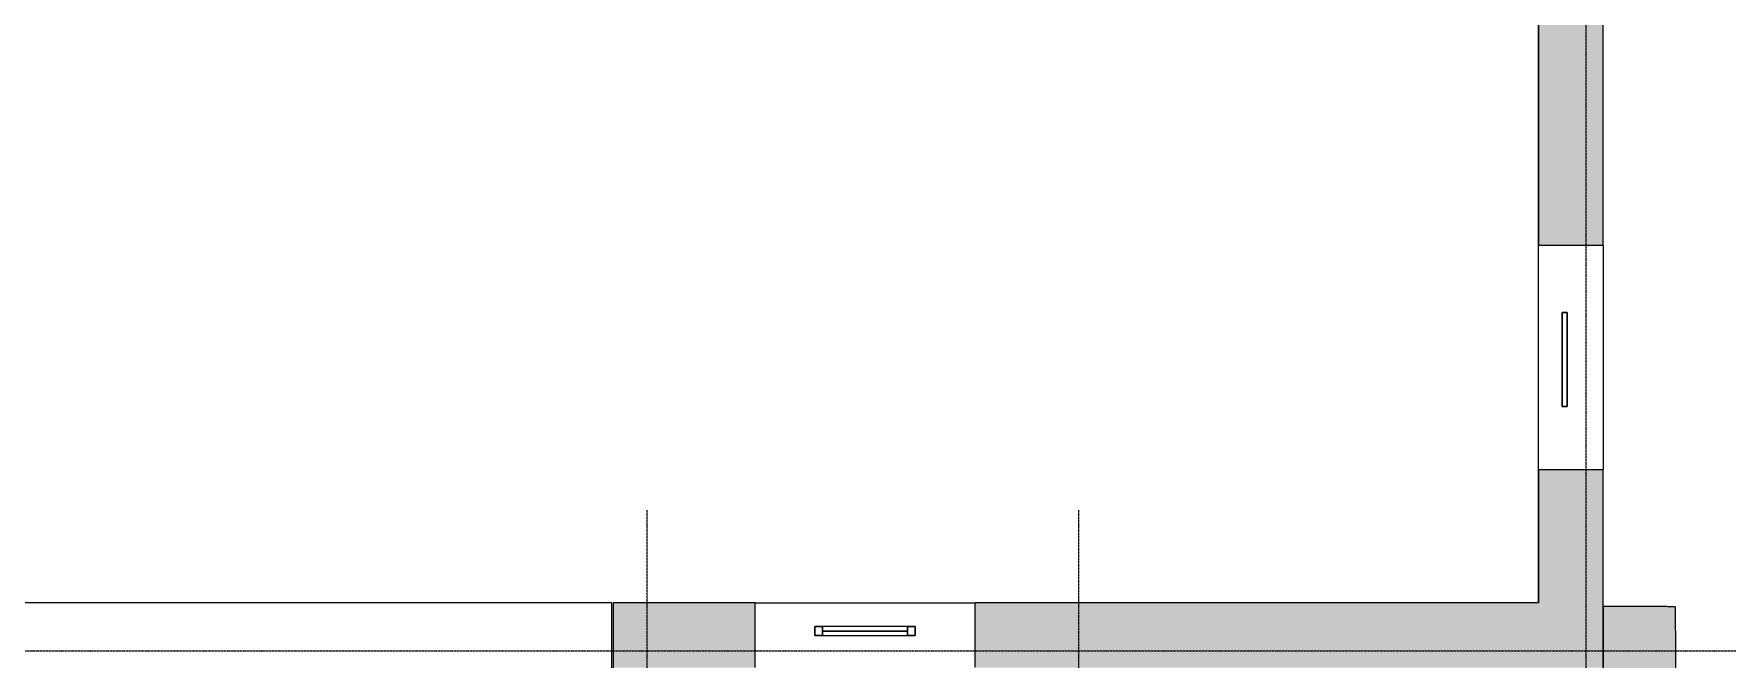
# Model space of a CAD drawing. Header units: millimetres. Extents: x -129048 to 476301, y -5853 to 215316.
# Drawn here: x 356930 to 370275, y 20640 to 25565 of the extents above; entities that cross this region are included whole.
import ezdxf

# ---------------------------------------------------------------- set-up
doc = ezdxf.new("R2010")
doc.units = ezdxf.units.MM
doc.linetypes.add('ADSK_Линия сетки', pattern=[25, 20, -2.5, 0, -2.5])
doc.linetypes.add('ADSK_Снесено', pattern=[4.5, 3, -1.5])
doc.layers.add('_ Окна', color=5, linetype='Continuous', lineweight=30, true_color=0x0000ff)
doc.layers.add('Стены наружные', color=1, linetype='ADSK_Снесено', lineweight=18, true_color=0xff0000)
doc.layers.add('Окна', color=251, linetype='Continuous', lineweight=18)

# ---------------------------------------------------------------- blocks, each defined once
blk = doc.blocks.new('Витраж-тент со смещением вовне - 60мм 30 сдвиг-2061572-04 План 4-го этажа')
at = {"layer": '_ Окна'}
for p, q in [((-395, 25), (-395, -45)), ((-395, 25), (-335, 25)), ((-395, -45), (-395, 25)), ((-335, 25), (-335, -45)), ((395, 25), (335, 25)), ((335, 25), (335, -45)), ((395, -45), (395, 25)), ((395, -45), (395, 25)), ((-335, -45), (-395, -45)), ((-335, -10), (335, -10)), ((335, -45), (395, -45))]:
    blk.add_line(p, q, dxfattribs=at)
at = {"layer": 'Окна'}
for p, q in [((335, 25), (-335, 25)), ((-335, -45), (335, -45))]:
    blk.add_line(p, q, dxfattribs=at)
blk = doc.blocks.new('Витраж-стеклопакет - Глухой стеклопакет 40мм-1279767-04 План 4-го этажа')
at = {"layer": '_ Окна'}
for p, q in [((370, 20), (-370, 20)), ((-370, 20), (-370, -20)), ((370, -20), (370, 20)), ((-370, -20), (370, -20))]:
    blk.add_line(p, q, dxfattribs=at)

msp = doc.modelspace()

# ---------------------------------------------------------------- hatches: boundary and pattern name
at = {"layer": 'Стены наружные', "lineweight": 25, "true_color": 0x636466}
h = msp.add_hatch(color=251, dxfattribs=at)
h.paths.add_polyline_path([(369094.38681, 21084.05859), (369297.74668, 21084.05859), (369297.74668, 22130.28173), (368787.74668, 22130.28173), (368787.74668, 21084.05859)])
h.paths.add_polyline_path([(368787.74668, 23900.28173), (369297.74668, 23900.28173), (369297.74668, 26215.56779), (368787.74668, 26215.56779), (368787.74668, 24871.63757)])
h.paths.add_polyline_path([(369141.15215, 27985.56779), (369297.74668, 27985.56779), (369297.74668, 30236.25875), (368787.74668, 30236.25875), (368787.74668, 27985.56779)])
h.paths.add_polyline_path([(369297.74668, 32006.25875), (369297.74668, 34302.45448), (368787.74668, 34302.45448), (368787.74668, 32006.25875), (369155.74338, 32006.25875)])
h.paths.add_polyline_path([(368787.74668, 36072.45448), (369297.74668, 36072.45448), (369297.74668, 43399.20652), (368787.74668, 43399.20652), (368787.74668, 37022.13176)])
h = msp.add_hatch(color=251, dxfattribs=at)
h.paths.add_polyline_path([(369141.15215, 20574.05859), (369297.74668, 20574.05859), (369297.74668, 21084.05859), (364345.31886, 21084.05859), (364345.31886, 20574.05859), (369094.38681, 20574.05859)])
h.paths.add_polyline_path([(361496.43934, 20574.05859), (362615.31886, 20574.05859), (362615.31886, 21084.05859), (361496.43934, 21084.05859)])
h = msp.add_hatch(color=251, dxfattribs=at)
h.paths.add_polyline_path([(371988.62048, 20533.4115), (371990.97519, 21043.40607), (371788.8038, 21044.33952), (371792.70762, 20534.31606)])
h.paths.add_polyline_path([(369871.61211, 20543.186), (369867.70828, 21053.20946), (369298.92404, 21055.83561), (369296.56933, 20545.84105), (369867.70828, 20543.20402)])

# ---------------------------------------------------------------- linework, layer by layer
at = {"linetype": 'ADSK_Линия сетки', "lineweight": 25}
for p, q in [((369164.44493, -2753.38365), (369164.44493, 44684.78674)), ((361764.44493, -2753.38365), (361764.44493, 21818.8012)), ((365164.44493, -2753.38365), (365164.44493, 21818.8012)), ((311668.30983, 20706.78828), (379896.25284, 20706.78828))]:
    msp.add_line(p, q, dxfattribs=at)
at = {"color": 251, "lineweight": 25, "true_color": 0x636466}
for points in [[(368787.74668, 21084.05859), (368787.74668, 43909.20652), (378787.15222, 43909.20652), (378968.4838, 8682.30207), (372687.93529, 8682.30207), (372687.93529, 300.23165), (364791.46628, 300.23165), (364791.46628, 2256.78828), (353990.50813, 2336.47811), (354090.93005, 2335.73719), (354090.93005, -2582.56685), (341727.17826, -2582.56685), (341727.17826, 2336.47811), (331027.53199, 2336.47811), (331027.53199, 422.0206), (323045.03328, 456.78828), (323045.03328, 8679.25245)], [(334059.7707, 21068.63165), (334055.8526, 13720.1816), (337042.10836, 13716.63165), (337042.10836, 13206.63165), (335179.69811, 13206.63165), (335179.69811, 11328.12025), (358547.30337, 11328.12025), (358547.30337, 13716.63165), (361496.43934, 13716.63165), (361484.23838, 21084.05859), (354071.5506, 21084.05859), (354071.5506, 43675.12698), (341210.36994, 43675.12698), (341210.36994, 21068.63165), (334059.7707, 21068.63165)]]:
    msp.add_lwpolyline(points, dxfattribs=at)
at = {"layer": 'Стены наружные', "color": 251, "lineweight": 25, "true_color": 0x636466}
for p, q in [((368787.74668, 26215.56779), (368787.74668, 23900.28173)), ((369297.74668, 23900.28173), (369297.74668, 26215.56779)), ((368787.74668, 23900.28173), (369297.74668, 23900.28173)), ((368787.74668, 22130.28173), (368787.74668, 23900.28173)), ((369297.74668, 23900.28173), (369297.74668, 22130.28173)), ((368787.74668, 22130.28173), (368787.74668, 21084.05859)), ((369297.74668, 22130.28173), (368787.74668, 22130.28173)), ((369297.74668, 20574.05859), (369297.74668, 22130.28173)), ((362615.31886, 21084.05859), (361496.43934, 21084.05859)), ((361496.43934, 21084.05859), (361496.43934, 14964.62083)), ((362615.31886, 20574.05859), (362615.31886, 21084.05859)), ((362615.31886, 21084.05859), (364345.31886, 21084.05859)), ((368787.74668, 21084.05859), (364345.31886, 21084.05859)), ((364345.31886, 21084.05859), (364345.31886, 20574.05859)), ((369298.92404, 21055.83561), (369296.56933, 20545.84105)), ((369867.70828, 21053.20946), (369298.92404, 21055.83561)), ((369871.61211, 20543.186), (369867.70828, 21053.20946))]:
    msp.add_line(p, q, dxfattribs=at)

# ---------------------------------------------------------------- block references
at = {"layer": '_ Окна', "color": 251, "lineweight": 25, "true_color": 0x636466}
msp.add_blockref('Витраж-тент со смещением вовне - 60мм 30 сдвиг-2061572-04 План 4-го этажа', (363480.31886, 20871.53448), dxfattribs=at)
at = {"layer": 'Окна', "color": 251, "lineweight": 25, "true_color": 0x636466, "rotation": 89.99999999999993}
msp.add_blockref('Витраж-стеклопакет - Глухой стеклопакет 40мм-1279767-04 План 4-го этажа', (368994.47256, 23000.28173), dxfattribs=at)

doc.saveas('drawing.dxf')
